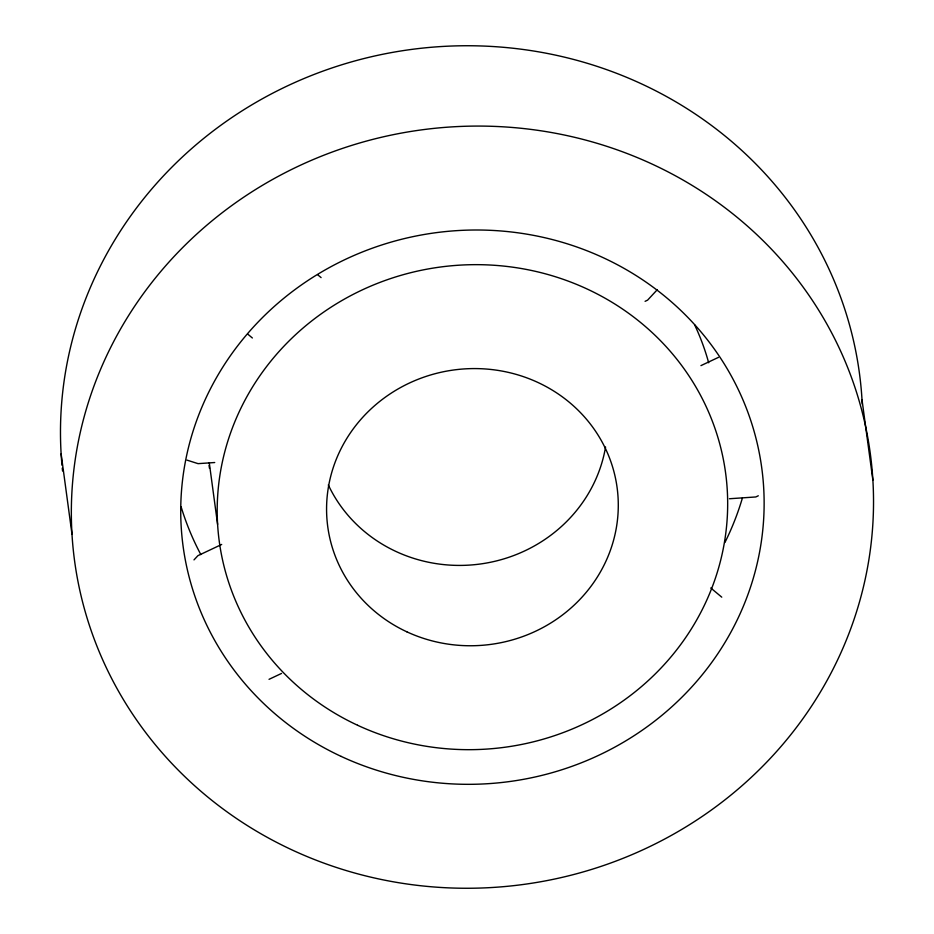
<?xml version="1.0" encoding="UTF-8"?>
<svg xmlns="http://www.w3.org/2000/svg" width="934" height="934" viewBox="0 0 934 934"><rect width="100%" height="100%" fill="white"/><g stroke="black" fill="none" stroke-linecap="round" stroke-linejoin="round"><path stroke-width="1.4" d="M193.992 559.886L197.903 555.672L221.685 544.452M657.361 289.61L647.601 300.141L645.09 301.32M700.944 365.626L718.468 357.36M269.039 679.322L281.554 673.426M758.303 495.779L755.804 496.958L729.442 498.744M214.715 462.528L198.066 463.649L186.987 460.123M710.762 587.976L721.76 597.165M317.782 274.841L321.086 277.596M247.977 334.314L252.378 337.991M862.012 399.822L872.881 480.158A401.457 380.71 -7.7 0 1 291.945 849.882A401.457 380.71 -7.7 0 1 252.472 191.47A401.457 380.71 -7.7 0 1 872.881 480.158M209.263 462.669L217.599 524.359M61.119 453.842L71.988 534.178M61.994 465.272A401.457 380.71 -7.7 0 1 435.022 46.969A401.457 380.71 -7.7 0 1 862.245 404.107M62.566 470.993A401.457 380.71 -7.7 0 1 62.263 468.132M742.39 498.044A291.968 276.884 -7.7 0 1 724.936 542.456M200.833 554.586A291.968 276.884 -7.7 0 1 181.138 506.893M209.508 468.366A255.472 242.268 -7.7 0 1 209.041 465.506M694.639 324.857A255.472 242.268 -7.7 0 1 708.673 362.789M605.559 446.989A145.984 138.442 -7.7 0 1 480.368 563.996A145.984 138.442 -7.7 0 1 328.313 484.944M341.167 756.412A291.968 276.884 -7.7 0 0 763.662 487.525A291.968 276.884 -7.7 0 0 312.458 277.561A291.968 276.884 -7.7 0 0 341.167 756.412M406.792 631.793A145.984 138.442 -7.7 0 0 618.051 497.343A145.984 138.442 -7.7 0 0 392.443 392.362A145.984 138.442 -7.7 0 0 406.792 631.793M357.57 725.251A255.472 242.268 -7.7 0 0 727.259 489.976A255.472 242.268 -7.7 0 0 332.457 306.27A255.472 242.268 -7.7 0 0 357.57 725.251"/></g></svg>
